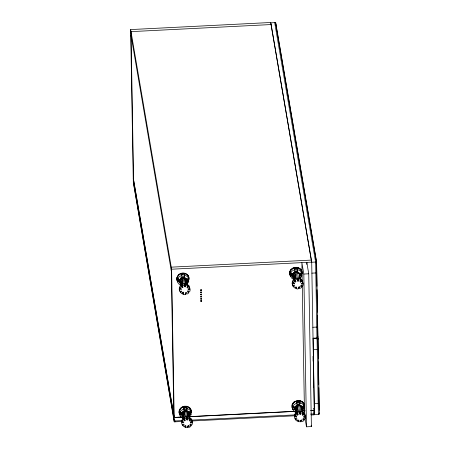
<?xml version="1.0" encoding="UTF-8"?>
<svg xmlns="http://www.w3.org/2000/svg" width="450" height="450" viewBox="0 0 450 450"><rect width="100%" height="100%" fill="white"/><g stroke="black" fill="none" stroke-linecap="round" stroke-linejoin="round"><path stroke-width="0.67" d="M178.661 280.164L177.272 280.209L177.553 281.846L178.942 281.801L178.672 278.831M178.942 281.801L178.959 279.135L177.564 279.18L177.283 277.543A5.816 5.136 -9.7 0 1 181.406 273.763L181.676 276.643L184.68 276.542L184.404 273.668A5.816 5.136 -9.7 0 1 188.488 277.178L188.764 278.814L187.374 278.859L187.363 281.526L188.752 281.481L188.471 279.844L187.082 279.889L187.088 278.556M181.406 273.763L181.395 275.001L184.399 274.905L184.68 276.542M180.973 413.291L179.584 413.342L179.859 414.979L181.254 414.934L180.979 411.958M181.254 414.934L181.266 412.267L179.876 412.312L179.595 410.67A5.816 5.136 -9.7 0 1 183.713 406.896L183.988 409.77L186.986 409.669L186.716 406.794A5.816 5.136 -9.7 0 1 190.794 410.304L191.076 411.941L189.686 411.986L189.669 414.658L191.064 414.608L190.783 412.971L189.388 413.016M183.713 406.896L183.707 408.133L186.711 408.032L186.986 409.669M184.399 274.905L184.404 273.668M186.711 408.032L186.716 406.794M291.544 274.461L290.132 274.506L290.407 276.148L291.825 276.097L291.555 273.127M291.825 276.097L291.842 273.431L290.424 273.482L290.143 271.839L290.739 270.579L292.911 268.622L294.334 268.059L294.609 270.934L297.664 270.832L297.388 267.958C299.745 268.521 301.826 270.568 301.821 273.105L300.403 273.15L300.386 275.816L301.804 275.771L301.522 274.129L300.583 274.162M294.334 268.059L294.328 269.297L297.382 269.196L297.664 270.832M293.856 407.593L292.438 407.638L292.719 409.275L294.137 409.23L293.861 406.26M294.137 409.23L294.148 406.564L292.736 406.609L292.455 404.972L293.051 403.706L295.223 401.749L296.646 401.192L296.916 404.066L299.97 403.965L299.7 401.091C302.057 401.647 304.138 403.695 304.127 406.232L302.715 406.277L302.698 408.943L304.116 408.898L303.834 407.261L302.417 407.306M297.382 269.196L297.388 267.958M299.97 403.965L299.7 401.091M184.359 285.452L184.483 284.012L185.406 284.034L185.513 286.791L184.584 286.762L184.359 285.452L185.287 285.48L185.513 286.791M184.584 286.762L184.483 284.012M185.287 285.48L185.406 284.034M186.711 418.101L186.789 417.139L187.718 417.167L187.819 419.918L186.896 419.895L186.671 418.584M186.896 419.895L186.789 417.139M187.718 417.167L187.819 419.918M297.315 279.748L297.439 278.303L298.378 278.331L298.479 281.081L297.54 281.059L297.315 279.748L298.254 279.771L298.479 281.081M297.54 281.059L297.439 278.303M298.254 279.771L298.378 278.331M299.627 412.875L299.745 411.435L300.69 411.457L300.791 414.214L299.846 414.186L299.627 412.875L300.566 412.903L300.791 414.214M299.846 414.186L299.745 411.435M300.566 412.903L300.69 411.457M180.709 411.683L180.591 412.363L179.904 412.386M176.698 278.786L176.917 277.582A6.165 5.445 -9.7 0 1 185.141 273.532A6.165 5.445 -9.7 0 1 188.246 281.154L188.803 279.585A6.165 5.445 -9.7 0 0 185.833 273.594A6.165 5.445 -9.7 0 0 178.431 274.838L176.698 278.786L176.968 280.406A6.165 5.445 -9.7 0 0 177.604 281.689M182.981 284.586L181.778 277.543L183.105 277.245L185.58 278.021L186.666 284.383M187.796 417.105L186.862 411.66C184.961 410.94 183.521 411.834 182.391 413.359M188.82 413.032L187.858 412.194L187.892 411.154C187.284 410.001 185.299 411.452 185.349 409.978M186.862 411.66L188.049 412.071M293.912 279.968L292.826 273.606L292.579 274.804L293.434 279.804M295.914 278.882L294.711 271.839L296.061 271.536L298.581 272.312L298.541 273.358L299.52 274.196L299.812 275.361L299.543 275.119M296.139 272.441L294.964 272.706M295.116 407.959L295.132 406.738L296.224 413.1M298.108 411.334L297.022 404.966L298.373 404.662L300.887 405.444L300.853 406.485L301.832 407.323L301.888 408.465M298.446 405.568L297.141 405.669L298.125 410.816M299.807 405.737L301.011 406.142M201.431 290.205L201.24 289.62L200.649 289.716L200.576 290.25L201.009 290.447M201.465 292.387L201.279 291.803L200.683 291.898L200.734 292.748L201.33 292.787L201.499 292.179L200.649 292.224L201.043 292.629M201.606 296.533L200.874 296.944L200.863 296.19L201.352 296.168L201.645 296.758L201.161 297.219L200.678 296.921L201.021 296.37L201.572 296.544M201.645 298.716L200.914 299.126L200.796 298.446L201.392 298.35L201.684 298.941L201.201 299.402L200.717 299.104L200.936 298.603L201.611 298.727M179.488 288.045L179.713 289.356L179.37 290.576L179.977 291.673L181.44 290.993L181.845 291.718L180.382 292.399L180.157 291.088M181.44 422.286L182.351 419.04L185.377 416.993L189.096 417.099L191.768 419.31L192.144 422.589M181.8 421.178L182.025 422.483L181.682 423.703L182.289 424.8L183.752 424.119L184.157 424.845L182.694 425.531L182.469 424.221M182.025 422.483L183.594 422.781L183.825 421.976L182.25 421.678L182.593 420.457L183.729 419.692L183.504 418.382L184.258 417.87L184.483 419.181L185.434 420.317L184.68 420.823L183.729 419.692M291.988 283.455L292.922 280.209L295.999 278.156L299.779 278.257L302.496 280.468L302.878 283.748M293.423 282.538L292.359 282.341L292.584 283.652L292.23 284.873L292.849 285.969L294.339 285.289L294.75 286.014L293.259 286.695L293.04 285.384M292.584 283.652L294.182 283.95L294.412 283.14L292.815 282.847L292.59 281.537M294.3 416.582L295.228 413.336L298.305 411.283L302.091 411.39L304.808 413.595L305.19 416.88M294.891 416.784L296.494 417.077L296.724 416.272L295.121 415.974L294.902 414.664L294.542 417.999L295.161 419.096L296.646 418.416L297.056 419.141L295.571 419.827L295.346 418.517M295.121 415.974L295.476 414.754L296.629 413.983L296.404 412.678L297.169 412.166L297.816 412.92M190.564 412.223L190.896 411.277L190.564 412.223L189.692 411.418L189.72 411.812M177.058 278.786L178.284 279.231L177.812 279.472L177.058 278.786L177.3 278.156M303.739 406.215L303.615 406.513L302.754 406.103M183.578 273.949L182.874 273.291L182.368 274.359L182.874 273.291L183.578 273.949L182.205 274.146L183.088 273.527M303.604 408.572A6.075 5.366 -9.7 0 0 303.508 403.116L302.462 401.816L301.191 401.231A6.362 5.619 -9.7 0 0 294.936 401.546L293.619 402.261C291.977 404.106 291.403 406.98 292.776 409.118M298.322 400.731L298.738 401.625L297.81 402.098L297.624 401.782L298.322 400.731L298.738 401.625L297.624 401.782M188.752 281.481L188.167 282.741L187.155 283.461M179.876 412.312L180.461 411.047L183.994 408.532M296.032 269.016L296.016 267.604L295.149 268.442L296.032 269.016L296.016 267.604M301.804 275.771L301.207 277.031L300.184 277.751M292.736 406.609L293.332 405.349L296.927 402.829M304.116 408.898L303.519 410.158L301.978 411.238M185.4 406.654L184.854 407.801L184.674 407.492L185.67 406.592L184.579 406.744L185.67 406.592L184.854 407.801L184.725 406.834M298.361 400.95L297.81 402.098L298.856 401.372M183.336 292.061L182.891 292.956L183.116 294.266L184.393 294.728L185.737 294.339L185.518 293.029L186.508 292.748M183.116 294.266L183.78 292.928L182.936 292.618L182.267 293.963L180.382 292.399M190.851 424.457L191.076 425.767L190.288 426.825L189.045 427.185L188.82 425.874L187.824 426.161L187.948 427.5L185.422 427.399L186.092 426.054L185.243 425.751L184.579 427.089L182.694 425.531M301.567 285.615L301.793 286.926L300.988 287.989L299.723 288.349L299.498 287.038L298.485 287.325L298.71 288.636L297.338 289.024L296.038 288.562L296.719 287.218L295.858 286.914L295.178 288.253L293.259 286.695M301.809 420.165L300.797 420.452L301.022 421.762L298.35 421.689L299.031 420.351L298.17 420.041L297.489 421.386L295.571 419.827M182.295 413.049L182.796 412.093M188.184 280.597L188.803 279.585M177.564 279.18L179.078 276.823L181.682 275.406M290.424 273.482L291.966 271.119L294.615 269.696M290.469 275.991A6.075 5.366 -9.7 0 1 290.374 270.534L291.308 269.134L292.59 268.2A6.362 5.619 -9.7 0 1 298.839 267.885L301.202 269.983A6.075 5.366 -9.7 0 1 301.298 275.439M179.713 289.356L181.288 289.654L181.513 288.844L179.944 288.551L181.423 286.56L181.198 285.249L181.946 284.743L182.171 286.048L183.122 287.184L182.368 287.696L181.423 286.56M187.65 290.818L188.544 291.33L188.764 292.641L187.982 293.698L186.733 294.053L186.294 292.686L185.299 292.973L185.737 294.339M292.815 282.847L294.317 280.856L294.098 279.546L294.863 279.034L295.082 280.344L296.049 281.481L295.284 281.993L294.317 280.856M303.874 418.748L304.099 420.058L303.3 421.116L302.034 421.476L301.584 420.103M301.601 272.216L300.938 273.426L301.433 273.082M187.808 284.906L188.032 286.217L186.896 287.291L187.566 287.843L188.696 286.768L188.471 285.457L187.341 286.532L187.566 287.843M190.783 418.584L189.647 419.664L189.872 420.975L191.002 419.895L190.783 418.584L190.114 418.039L190.339 419.349L189.208 420.424L189.872 420.975M290.374 270.534L292.629 268.419A6.362 5.619 -9.7 0 1 298.879 268.104L301.202 269.983M292.686 403.661L294.936 401.546M301.494 279.748L300.341 280.822L300.566 282.133L301.719 281.059L301.494 279.748L300.819 279.197L301.044 280.507L299.891 281.582L300.566 282.133M303.036 413.595L303.806 412.875L303.131 412.329L303.351 413.634L302.203 414.714L302.878 415.266L304.031 414.186L303.806 412.875M182.171 286.048L183.308 285.283L184.703 285.322M182.368 287.696L182.149 286.386L182.897 285.874M184.483 419.181L185.619 418.41L187.014 418.449M295.082 280.344L296.241 279.574L297.658 279.613M296.629 413.983L297.596 415.119L298.361 414.608L297.394 413.477L298.553 412.706L299.97 412.746M181.778 277.543L180.664 278.274M180.276 282.251L180.703 285.998M180.315 282.471L179.797 281.205L180.765 285.536M186.508 279.906L185.737 278.938C183.656 277.729 181.406 278.213 180.084 280.226L180.309 280.26M187.493 285.159L186.351 278.989L187.132 284.794M188.01 411.851L188.089 413.556M188.471 412.239L188.719 413.257M189.799 418.286L188.781 412.813L189.444 417.921M294.711 271.839L293.574 272.565L294.66 278.927M294.846 272.002L295.003 272.919L293.732 273.482L292.984 274.523L292.731 275.721L293.214 276.767M298.581 272.312L299.363 273.279L299.419 274.416M293.181 276.548L293.603 280.294M299.481 273.977L300.139 279.084M300.887 405.444L301.674 406.406L301.731 407.548M301.793 407.104L302.332 411.531M188.848 425.751L187.605 426.099L188.049 427.472M299.531 286.914L298.26 287.263L298.71 288.636M301.838 420.041L300.572 420.39L301.022 421.762M292.236 405.844L292.669 405.72M181.896 278.246L183.223 277.942M185.175 417.037L184.089 410.676L185.417 410.372L186.621 417.414M188.094 288.54L188.319 289.851L189.934 289.648L190.074 290.88L189.287 291.938L187.948 291.178L187.425 291.876L188.764 292.641M192.15 421.959L190.536 422.168L190.626 422.983L192.246 422.775L192.386 424.007L191.599 425.064L190.254 424.305L189.731 425.008L191.076 425.767M301.793 286.926L300.426 286.166L300.954 285.469L302.321 286.228L303.12 285.171L302.979 283.933L301.337 284.141L301.241 283.326L302.884 283.118L301.719 281.059M304.099 420.058L302.732 419.299L303.266 418.596L304.633 419.355L305.432 418.298L305.286 417.066L303.643 417.274L303.553 416.452L305.196 416.25L305.049 415.018L304.031 414.186M181.884 417.009L174.184 417.403L133.222 177.767L130.652 29.576L270.748 22.5L311.709 262.136L314.28 410.321L310.776 410.501M316.609 261.99L275.687 22.584L270.771 22.832L311.692 262.238L316.609 261.99L317.925 337.939L313.009 338.186M271.097 24.553L131.001 31.635L133.571 179.82M311.361 260.083L171.259 267.159L173.829 415.344M130.652 29.576L171.613 269.213L311.709 262.136M315.641 262.912L316.626 262.862L275.704 23.456M311.884 273.15L315.816 272.953M302.209 281.554L301.877 262.631L303.829 274.044L308.745 273.797L311.394 426.566L306.478 426.814L304.875 417.414M312.823 327.274L316.755 327.077M316.929 337.118L317.914 337.067L317.441 334.299M318.032 338.372L313.116 338.619L314.438 414.568L319.348 414.321L318.032 338.372L317.441 334.912M317.064 339.294L318.049 339.244L317.458 335.784M313.307 349.532L317.239 349.335M314.246 403.656L318.178 403.459M188.893 416.655L294.666 411.311M302.372 410.923L305.173 410.782M182.239 421.464L174.24 421.869L133.318 182.464L133.245 178.099L174.167 417.504L182.357 417.094M189.253 416.745L294.272 411.435M301.978 411.047L304.706 410.912M310.849 410.597L314.263 410.428L314.342 414.793L311.254 414.945M318.353 413.499L319.337 413.449L319.258 412.993M182.222 420.593L174.229 420.998L133.301 181.592M191.334 420.131L295.11 414.889M310.539 414.113L314.325 413.921M192.054 420.969L295.127 415.761M178.284 279.231L177.593 279.259L177.812 279.472M296.64 402.424L299.689 402.322M290.458 273.555L290.036 273.544L290.16 272.458M303.491 405.326L303.907 405.349M303.508 403.116L301.191 401.231L299.632 400.545L298.012 400.444L293.619 402.261L292.044 404.792L292.129 407.835M295.526 407.683L295.29 407.655C296.657 405.624 298.924 405.152 301.044 406.361M295.858 413.612L295.003 408.634L296.089 413.64M186.756 280.856L186.801 282.403M186.564 281.042L186.469 279.686L185.546 279.062M182.964 419.316L182.109 414.338L183.071 418.669M298.603 279.641L301.044 280.507M300.909 412.768L303.351 413.634M297.675 420.12L298.828 420.531M185.631 285.345L188.032 286.217M182.447 292.691L183.583 293.108M187.942 418.478L190.339 419.349M184.759 425.824L185.895 426.234M299.632 400.545L302.462 401.816A6.086 5.372 -9.7 0 1 303.57 408.353M297.669 269.595L300.308 270.844L301.821 273.105M293.507 279.152L291.926 278.404L290.407 276.148M299.976 402.728L302.614 403.971L304.127 406.232M186.992 408.437L189.585 409.686L191.076 411.941M297.54 272.402L298.699 273.015L298.541 273.358M298.738 273.229L296.218 272.452L295.003 272.919M185.698 278.724L184.562 278.111L185.484 283.978M292.433 406.564L292.989 406.901M295.453 412.312L294.233 411.536L292.719 409.275M188.696 286.768L189.697 287.601L189.838 288.832L188.224 289.035L188.319 289.851M191.002 419.895L192.009 420.728M294.098 279.546L295.059 280.682L295.284 281.993M296.404 412.678L297.371 413.809L297.596 415.119M181.198 285.249L182.149 286.386M183.504 418.382L184.455 419.512L184.68 420.823M297.022 404.966L295.886 405.697L297.09 412.74M296.004 406.395L297.394 413.477M180.782 278.972L181.879 284.799M184.089 410.676L182.97 411.401M183.088 412.099L184.191 417.926M187.121 274.399L188.151 275.698M189.428 407.526L190.463 408.825M180.208 282.988L179.769 282.223A3.724 3.285 -9.7 0 1 182.548 277.824A3.724 3.285 -9.7 0 1 186.981 280.671M182.514 416.121L182.076 415.356A3.724 3.285 -9.7 0 1 185.338 410.878A3.724 3.285 -9.7 0 1 189.231 414.664M179.775 290.323L179.128 289.153L180.045 285.913L183.066 283.86L186.784 283.967L189.456 286.178L189.833 289.463M299.272 286.976L299.723 288.349M188.601 425.812L189.045 427.185M295.003 408.634L295.335 410.017M182.036 413.826L182.464 412.47L183.324 418.804M182.109 414.338L182.43 415.721M274.702 22.635L315.624 262.041L316.946 337.989M308.745 273.797L306.793 262.384L306.832 264.488M302.659 281.807L302.979 283.933M299.363 273.279L300.336 278.961M299.925 277.374L300.161 278.736M297.422 271.704L298.463 278.269M296.061 271.536L297.264 278.578M295.116 273.6L295.931 278.364M294.795 279.096L293.827 273.431L293.175 274.337L293.057 273.634M295.819 287.252L296.038 288.562M293.445 275.918L294.03 279.321M292.928 275.529L293.664 279.832M293.957 282.639L294.182 283.95M313.931 408.268L314.28 410.321M313.909 408.353L314.263 410.428M292.629 284.659L292.849 285.969M313.841 411.109L314.438 414.568M313.869 412.026L314.224 414.101M311.164 425.222L311.394 426.566M304.971 414.939L305.286 417.066M302.085 408.274L302.816 412.577M301.674 406.406L302.642 412.088M301.849 408.246L302.355 411.188M302.653 413.955L302.878 415.266M300.814 406.266L301.084 407.846M301.314 409.207L301.551 410.569M299.728 404.831L300.774 411.401M298.373 404.662L299.576 411.711M296.73 402.969L296.916 404.066M298.125 420.379L298.35 421.689M295.639 408.364L296.336 412.447M295.178 409.101L295.914 413.421M296.269 415.766L296.494 417.077M189.709 288.338L189.934 289.648M187.082 279.889L187.363 281.526M186.351 278.989L187.324 284.67M185.664 279.743L185.895 281.104M186.126 282.471L186.362 283.832M184.438 277.408L185.642 284.456M183.105 277.245L184.309 284.287M181.912 277.712L182.88 283.393M180.596 277.881L181.868 285.317M180.428 280.941L181.125 285.024M181.013 285.677L179.927 279.309L179.679 280.507L180.653 286.189M180.428 283.151L180.664 284.512M179.719 287.241L179.944 288.551M131.068 35.561L171.326 271.086M191.925 420.649L192.246 422.775M189.484 413.561L189.669 414.658M190.406 421.673L190.626 422.983M188.781 412.813L189.748 418.478M189.225 416.216L189.456 417.577M188.319 414.917L188.556 416.278M186.75 410.541L187.954 417.583M185.529 411.491C182.818 409.528 185.434 415.373 185.192 416.52M183.803 408.679L183.988 409.77M182.903 411.007L184.174 418.444M185.203 426.088L185.422 427.399M182.734 414.067L182.97 415.429M182.739 416.278L182.97 417.639M182.396 415.502L182.897 418.444M182.025 420.368L182.25 421.678M175.146 421.363L175.224 421.819L175.208 420.947M179.28 413.533L179.004 411.913A6.165 5.445 -9.7 0 1 186.491 406.226A6.165 5.445 -9.7 0 1 190.671 413.798M317.97 338.788L318.313 358.386M318.369 361.89L318.757 384.289M318.819 387.787L319.207 410.192M316.569 263.807L316.957 286.206M317.019 289.71L317.407 312.109M317.469 315.608L317.835 336.611M317.048 338.423L318.369 414.371M313.026 356.299L313.116 361.215M313.481 382.281L313.566 387.197M313.341 413.966L313.358 414.844M303.829 274.044L306.478 426.814M302.282 285.756L304.504 414M275.782 23.912L275.805 25.312M275.687 22.584L275.726 24.857M176.917 277.582L176.968 280.406M171.613 269.213L174.184 417.403M174.167 417.504L174.24 421.869M180.152 414.562A5.816 5.136 -9.7 0 1 179.584 413.342M182.542 416.329A3.724 3.285 -9.7 0 1 184.894 411.171A3.724 3.285 -9.7 0 1 189.264 414.877M191.064 414.608A5.816 5.136 -9.7 0 1 189.551 416.97M182.818 418.14A5.816 5.136 -9.7 0 1 179.859 414.979M179.916 414.821A6.165 5.445 -9.7 0 1 185.096 406.367A6.165 5.445 -9.7 0 1 190.558 414.281M300.15 268.689A6.086 5.372 -9.7 0 1 301.258 275.226M290.267 275.524A6.092 5.378 -9.7 0 1 291.308 269.134M293.136 277.493A3.667 3.24 -9.7 0 1 292.882 274.213L294.171 272.88A3.842 3.392 -9.7 0 1 297 272.278L299.407 273.589A3.667 3.24 -9.7 0 1 299.976 276.041M293.108 277.284A3.662 3.234 -9.7 0 1 292.849 273.999L294.131 272.666A3.842 3.392 -9.7 0 1 297.9 272.301L299.368 273.369A3.667 3.24 -9.7 0 1 299.936 275.822M186.919 281.531A3.724 3.285 -9.7 0 1 186.609 282.358M180.236 283.202A3.724 3.285 -9.7 0 1 183.066 277.971A3.724 3.285 -9.7 0 1 186.649 282.577M180.512 285.013A5.816 5.136 -9.7 0 1 177.553 281.846M184.686 275.304A5.816 5.136 -9.7 0 1 188.764 278.814M295.447 410.625A3.667 3.24 -9.7 0 1 295.194 407.346L296.477 406.012A3.836 3.386 -9.7 0 1 301.067 406.097L301.714 406.716A3.667 3.24 -9.7 0 1 302.287 409.168M302.248 408.954A3.667 3.24 -9.7 0 0 301.68 406.496L300.206 405.433A3.842 3.392 -9.7 0 0 296.443 405.793L295.155 407.126A3.662 3.234 -9.7 0 0 295.419 410.417M200.599 294.283L201.083 294.812L201.566 294.351L201.195 293.946L200.599 294.283M201.51 290.098L201.291 290.604L200.565 290.374L201.032 289.8L201.51 290.098M200.711 300.831L201.195 301.359L201.679 300.898L201.184 300.482L200.711 300.831M201.589 294.463L201.369 294.969L200.644 294.739L200.981 294.188L201.589 294.463M201.718 301.123L201.234 301.584L200.756 301.286L201.223 300.713L201.718 301.123M295.869 267.806L295.149 268.442L296.168 268.729L295.869 267.806"/></g></svg>
